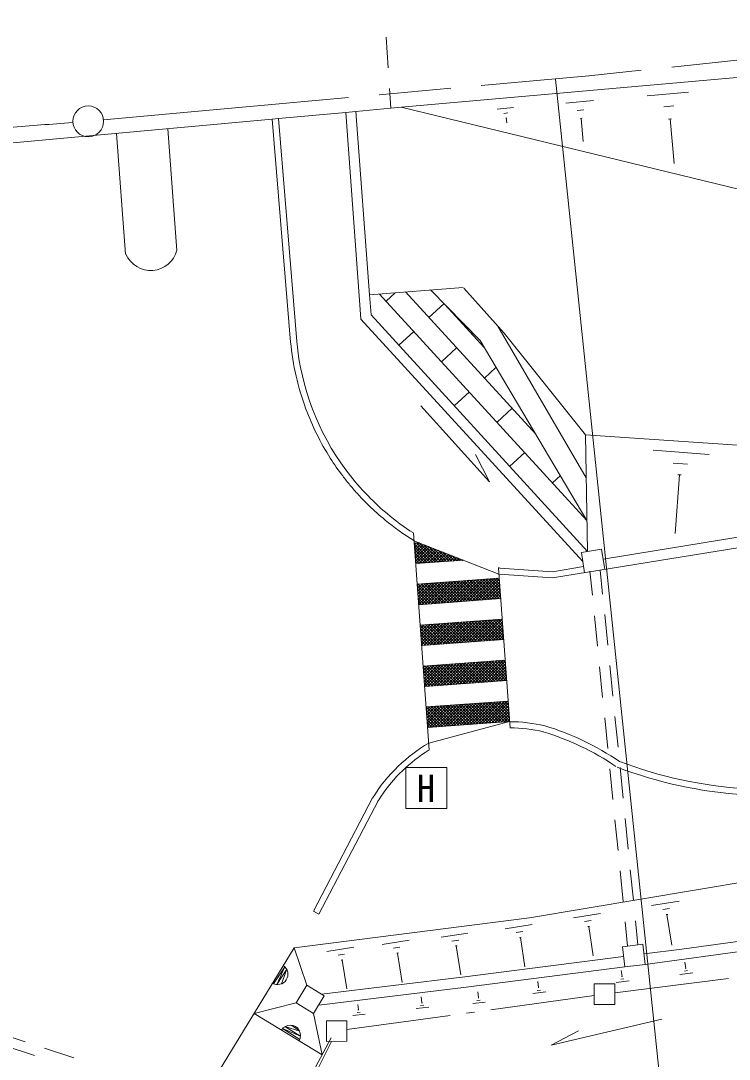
# Model space of a CAD drawing. Units: millimetres, scale not verified. Extents: x 40000 to 680000, y 20000 to 380000.
# Drawn here: x 364380 to 398944, y 238833 to 289465 of the extents above; entities that cross this region are included whole.
import ezdxf
from ezdxf.enums import TextEntityAlignment as Align

# ---------------------------------------------------------------- set-up
doc = ezdxf.new("R2010")
doc.units = ezdxf.units.MM
doc.header["$LTSCALE"] = 1000
doc.linetypes.add('CHAIN', pattern=[18.5, 12, -1.5, 3.5, -1.5])
for name, color, linetype, lineweight in [('M-BGD', 7, 'Continuous', 13), ('M-BMK', 2, 'CHAIN', 13), ('M-BMK-ROW', 30, 'Continuous', 13), ('M-BMK-SRVR', 3, 'Continuous', 13), ('M-STR-HTXT', 7, 'Continuous', 13), ('M-STR-STR1', 1, 'Continuous', 13), ('M-STR-STRC', 7, 'Continuous', 13)]:
    doc.layers.add(name, color=color, linetype=linetype, lineweight=lineweight)
doc.styles.add('ＭＳ ゴシック', font='')
doc.styles.get('ＭＳ ゴシック').set_extended_font_data('MS Gothic')

msp = doc.modelspace()

# ---------------------------------------------------------------- linework, layer by layer
at = {"layer": 'M-BGD'}
for p, q in [((382931, 285246), (430399, 289465)), ((390972, 285452), (392323, 285573)), ((394936, 285805), (396959, 285987)), ((382428, 285199), (382931, 285246)), ((382931, 285246), (405975, 279665)), ((387627, 285159), (388418, 285230)), ((391522, 285092), (391853, 285122)), ((395748, 285265), (396248, 285315)), ((377381, 275779), (376648, 284669)), ((376949, 284697), (377682, 275803)), ((380895, 276061), (380233, 284998)), ((380733, 285044), (381396, 276101)), ((387948, 284949), (388138, 284969)), ((388038, 284719), (388088, 284719)), ((388068, 284719), (388089, 284488)), ((391683, 284701), (391763, 284711)), ((391723, 284701), (391824, 283580)), ((395988, 284674), (396119, 284684)), ((396059, 284684), (396250, 282512)), ((372002, 278270), (371553, 284200)), ((369497, 278084), (369052, 283970)), ((385955, 276467), (381396, 276101)), ((380895, 276063), (380976, 274911)), ((381396, 276103), (381467, 275122)), ((391997, 265106), (381887, 276143)), ((382647, 276204), (382207, 275793)), ((389501, 269310), (383148, 276244)), ((384370, 276345), (386794, 273884)), ((385992, 276427), (387956, 274235)), ((377381, 275780), (377543, 273797)), ((377681, 275810), (377843, 273827)), ((385031, 275675), (384290, 274994)), ((386995, 273534), (385061, 275635)), ((381467, 275122), (392029, 263595)), ((392029, 263595), (381467, 275122)), ((380976, 274911), (391799, 263104)), ((387655, 274575), (391966, 267179)), ((383560, 274322), (382820, 273641)), ((386434, 274244), (386384, 274194)), ((387956, 274235), (391924, 269272)), ((385643, 273523), (384913, 272841)), ((386794, 273884), (391997, 265106)), ((387556, 272553), (386996, 272042)), ((386266, 271370), (385525, 270689)), ((383893, 270688), (387250, 266985)), ((388349, 270571), (387618, 269889)), ((401237, 268648), (391924, 269272)), ((391924, 269272), (392029, 263595)), ((388971, 268419), (388231, 267737)), ((395229, 268523), (397963, 268325)), ((386568, 268317), (387250, 266985)), ((396211, 267903), (396902, 267853)), ((418880, 267459), (392790, 263215)), ((390704, 267288), (390324, 266938)), ((418961, 266968), (390327, 262302)), ((396512, 267333), (396303, 264469)), ((396431, 267332), (396602, 267323)), ((387704, 262480), (383564, 264110)), ((383821, 264009), (383572, 263999)), ((384485, 263056), (383574, 263967)), ((383578, 263910), (383671, 264003)), ((384353, 263047), (383585, 263815)), ((383588, 263779), (383819, 264009)), ((383598, 263647), (383921, 263970)), ((383607, 263515), (384022, 263930)), ((383617, 263383), (384124, 263890)), ((383626, 263251), (384225, 263850)), ((383636, 263119), (384327, 263810)), ((384617, 263065), (383679, 264003)), ((384750, 263075), (383815, 264009)), ((384882, 263084), (384044, 263921)), ((385014, 263093), (384278, 263829)), ((384221, 263038), (383597, 263662)), ((384089, 263028), (383608, 263509)), ((383956, 263019), (383619, 263357)), ((383656, 262998), (384428, 263770)), ((383808, 263009), (384530, 263730)), ((383960, 263020), (384631, 263690)), ((384112, 263030), (384732, 263650)), ((384264, 263041), (384834, 263610)), ((384416, 263051), (384935, 263570)), ((385146, 263102), (384511, 263737)), ((384568, 263062), (385037, 263530)), ((384720, 263072), (385138, 263490)), ((385278, 263111), (384744, 263646)), ((384872, 263083), (385240, 263450)), ((385411, 263121), (384978, 263554)), ((385024, 263094), (385341, 263410)), ((385176, 263104), (385443, 263371)), ((385543, 263130), (385211, 263462)), ((385328, 263115), (385544, 263331)), ((385675, 263139), (385444, 263370)), ((385481, 263125), (385646, 263291)), ((392709, 263705), (391728, 263544)), ((391728, 263544), (391889, 262553)), ((392870, 262714), (392709, 263705)), ((383824, 263010), (383630, 263204)), ((383692, 263001), (383641, 263052)), ((385633, 263136), (385747, 263251)), ((385807, 263148), (385677, 263278)), ((385785, 263147), (385849, 263211)), ((385940, 263157), (385911, 263186)), ((385937, 263157), (385950, 263171)), ((391839, 262853), (390317, 262602)), ((386548, 261198), (387634, 262284)), ((387730, 262147), (387596, 262281)), ((387724, 262480), (390327, 262302)), ((387744, 262770), (390317, 262602)), ((392149, 262633), (392268, 261452)), ((392650, 262684), (392768, 261508)), ((383724, 261909), (383819, 262004)), ((384581, 261053), (383724, 261910)), ((383734, 261777), (383971, 262015)), ((383743, 261646), (384124, 262026)), ((383753, 261514), (384277, 262037)), ((383762, 261382), (384429, 262049)), ((383772, 261250), (384582, 262060)), ((384713, 261063), (383775, 262001)), ((383782, 261118), (384734, 262071)), ((383801, 260996), (384887, 262082)), ((384844, 261073), (383907, 262010)), ((383954, 261007), (385040, 262093)), ((384976, 261082), (384039, 262020)), ((384106, 261019), (385192, 262105)), ((385108, 261092), (384170, 262030)), ((384259, 261030), (385345, 262116)), ((385240, 261102), (384302, 262039)), ((384411, 261041), (385498, 262127)), ((385371, 261111), (384434, 262049)), ((384564, 261052), (385650, 262138)), ((385503, 261121), (384566, 262059)), ((385635, 261131), (384697, 262068)), ((384717, 261063), (385803, 262149)), ((385767, 261140), (384829, 262078)), ((384869, 261075), (385955, 262161)), ((385898, 261150), (384961, 262088)), ((385022, 261086), (386108, 262172)), ((386030, 261160), (385093, 262097)), ((385175, 261097), (386261, 262183)), ((386162, 261169), (385224, 262107)), ((385327, 261108), (386413, 262194)), ((386294, 261179), (385356, 262117)), ((385480, 261119), (386566, 262206)), ((386425, 261189), (385488, 262126)), ((386557, 261198), (385620, 262136)), ((385632, 261131), (386719, 262217)), ((386689, 261208), (385751, 262146)), ((385785, 261142), (386871, 262228)), ((386821, 261218), (385883, 262155)), ((385938, 261153), (387024, 262239)), ((386952, 261227), (386015, 262165)), ((386090, 261164), (387176, 262250)), ((387084, 261237), (386147, 262175)), ((386243, 261175), (387329, 262262)), ((387216, 261247), (386278, 262184)), ((386396, 261187), (387482, 262273)), ((387348, 261256), (386410, 262194)), ((387479, 261266), (386542, 262204)), ((387611, 261276), (386674, 262213)), ((386701, 261209), (387723, 262232)), ((387743, 261285), (386805, 262223)), ((386853, 261220), (387733, 262100)), ((387785, 261385), (386937, 262233)), ((387006, 261231), (387743, 261968)), ((387774, 261537), (387069, 262242)), ((387159, 261243), (387752, 261836)), ((387763, 261690), (387201, 262252)), ((387752, 261842), (387332, 262262)), ((387741, 261995), (387464, 262271)), ((384449, 261044), (383735, 261758)), ((384317, 261034), (383746, 261605)), ((384186, 261024), (383757, 261453)), ((384054, 261015), (383768, 261300)), ((387311, 261254), (387762, 261704)), ((387464, 261265), (387771, 261573)), ((387617, 261276), (387781, 261441)), ((387769, 261287), (387791, 261309)), ((383922, 261005), (383779, 261148)), ((386338, 259179), (387415, 260255)), ((386491, 259190), (387567, 260266)), ((386643, 259201), (387719, 260277)), ((386796, 259212), (387865, 260282)), ((387902, 259773), (387419, 260256)), ((387891, 259925), (387551, 260265)), ((387880, 260078), (387683, 260274)), ((387869, 260230), (387816, 260284)), ((392368, 260457), (392518, 258965)), ((392868, 260513), (393018, 259020)), ((384791, 259065), (383863, 259993)), ((383866, 259959), (383914, 260007)), ((384660, 259056), (383875, 259841)), ((383876, 259827), (384066, 260018)), ((383885, 259696), (384218, 260029)), ((383895, 259564), (384370, 260040)), ((383904, 259432), (384523, 260050)), ((383914, 259300), (384675, 260061)), ((383923, 259168), (384827, 260072)), ((383933, 259036), (384979, 260083)), ((384923, 259075), (383986, 260012)), ((384049, 259011), (385132, 260093)), ((385055, 259085), (384118, 260022)), ((384201, 259022), (385284, 260104)), ((385187, 259094), (384250, 260031)), ((384354, 259033), (385436, 260115)), ((385318, 259104), (384382, 260040)), ((384507, 259044), (385588, 260126)), ((385450, 259114), (384514, 260050)), ((385582, 259123), (384646, 260059)), ((384659, 259056), (385740, 260137)), ((385714, 259133), (384778, 260068)), ((384812, 259067), (385893, 260147)), ((385845, 259143), (384910, 260078)), ((384965, 259078), (386045, 260158)), ((385977, 259152), (385042, 260087)), ((385117, 259089), (386197, 260169)), ((386109, 259162), (385174, 260097)), ((385270, 259100), (386349, 260180)), ((386241, 259172), (385306, 260106)), ((385422, 259112), (386501, 260191)), ((386372, 259181), (385438, 260115)), ((386504, 259191), (385571, 260125)), ((385575, 259123), (386654, 260201)), ((386636, 259201), (385703, 260134)), ((385728, 259134), (386806, 260212)), ((386768, 259210), (385835, 260143)), ((385880, 259145), (386958, 260223)), ((386899, 259220), (385967, 260153)), ((386033, 259156), (387110, 260234)), ((387031, 259230), (386099, 260162)), ((386186, 259168), (387263, 260245)), ((387163, 259239), (386231, 260171)), ((387295, 259249), (386363, 260181)), ((387426, 259259), (386495, 260190)), ((387558, 259268), (386627, 260200)), ((387690, 259278), (386759, 260209)), ((387822, 259288), (386891, 260218)), ((386949, 259224), (387875, 260150)), ((387936, 259315), (387023, 260228)), ((387101, 259235), (387885, 260018)), ((387925, 259468), (387155, 260237)), ((387254, 259246), (387894, 259886)), ((387914, 259620), (387287, 260246)), ((387407, 259257), (387904, 259754)), ((384528, 259046), (383886, 259688)), ((384396, 259036), (383897, 259536)), ((384264, 259027), (383908, 259383)), ((387559, 259268), (387913, 259623)), ((387712, 259280), (387923, 259491)), ((387864, 259291), (387933, 259359)), ((384133, 259017), (383919, 259231)), ((384001, 259007), (383930, 259078)), ((386076, 257147), (387162, 258233)), ((386228, 257158), (387314, 258244)), ((386381, 257169), (387467, 258255)), ((386534, 257180), (387620, 258266)), ((386686, 257191), (387772, 258278)), ((386839, 257203), (387925, 258289)), ((386991, 257214), (388014, 258237)), ((388043, 257291), (387105, 258229)), ((388075, 257400), (387237, 258238)), ((388064, 257553), (387369, 258248)), ((388053, 257705), (387500, 258258)), ((388042, 257858), (387632, 258267)), ((388031, 258010), (387764, 258277)), ((388020, 258163), (387896, 258287)), ((384881, 257059), (384014, 257926)), ((384015, 257914), (384109, 258009)), ((384024, 257782), (384262, 258020)), ((384749, 257049), (384025, 257773)), ((384034, 257650), (384415, 258031)), ((384043, 257519), (384567, 258042)), ((384053, 257387), (384720, 258054)), ((384063, 257255), (384873, 258065)), ((384072, 257123), (385025, 258076)), ((385012, 257069), (384075, 258006)), ((384092, 257001), (385178, 258087)), ((385144, 257078), (384207, 258016)), ((384244, 257012), (385330, 258098)), ((385276, 257088), (384338, 258026)), ((384397, 257023), (385483, 258110)), ((385408, 257098), (384470, 258035)), ((384549, 257035), (385636, 258121)), ((385539, 257107), (384602, 258045)), ((384702, 257046), (385788, 258132)), ((385671, 257117), (384734, 258055)), ((384855, 257057), (385941, 258143)), ((385803, 257127), (384865, 258064)), ((385935, 257136), (384997, 258074)), ((385007, 257068), (386094, 258154)), ((386066, 257146), (385129, 258084)), ((385160, 257079), (386246, 258166)), ((386198, 257156), (385261, 258093)), ((385313, 257091), (386399, 258177)), ((386330, 257165), (385392, 258103)), ((385465, 257102), (386551, 258188)), ((386462, 257175), (385524, 258113)), ((385618, 257113), (386704, 258199)), ((386593, 257185), (385656, 258122)), ((385770, 257124), (386857, 258210)), ((386725, 257194), (385788, 258132)), ((386857, 257204), (385919, 258142)), ((385923, 257135), (387009, 258222)), ((386989, 257214), (386051, 258151)), ((387120, 257223), (386183, 258161)), ((387252, 257233), (386315, 258171)), ((387384, 257243), (386446, 258180)), ((387516, 257252), (386578, 258190)), ((387647, 257262), (386710, 258200)), ((387779, 257272), (386842, 258209)), ((387911, 257281), (386973, 258219)), ((387144, 257225), (388024, 258105)), ((387297, 257236), (388033, 257973)), ((387449, 257248), (388043, 257841)), ((392618, 257970), (392767, 256477)), ((393118, 258025), (393268, 256533)), ((384617, 257040), (384036, 257621)), ((384485, 257030), (384047, 257468)), ((384354, 257020), (384058, 257316)), ((387602, 257259), (388053, 257709)), ((387755, 257270), (388062, 257578)), ((387907, 257281), (388072, 257446)), ((388060, 257292), (388081, 257314)), ((384222, 257011), (384069, 257163)), ((384090, 257001), (384080, 257011)), ((385828, 255126), (386907, 256204)), ((385981, 255137), (387059, 256215)), ((386134, 255148), (387211, 256226)), ((386286, 255159), (387364, 256237)), ((386439, 255170), (387516, 256248)), ((386591, 255182), (387668, 256258)), ((386744, 255193), (387820, 256269)), ((386897, 255204), (387973, 256280)), ((387861, 255275), (386930, 256206)), ((387049, 255215), (388125, 256291)), ((387993, 255285), (387062, 256215)), ((388125, 255294), (387194, 256225)), ((388226, 255335), (387326, 256234)), ((388214, 255487), (387458, 256243)), ((388203, 255640), (387590, 256253)), ((388192, 255792), (387722, 256262)), ((388181, 255945), (387854, 256272)), ((388170, 256097), (387986, 256281)), ((388159, 256250), (388118, 256290)), ((384154, 255997), (384167, 256010)), ((385094, 255072), (384157, 256009)), ((384164, 255865), (384319, 256021)), ((384962, 255062), (384164, 255860)), ((384173, 255733), (384472, 256032)), ((384831, 255052), (384175, 255708)), ((384183, 255602), (384624, 256043)), ((384193, 255470), (384776, 256053)), ((384202, 255338), (384928, 256064)), ((384212, 255206), (385080, 256075)), ((384221, 255074), (385233, 256086)), ((385226, 255081), (384289, 256019)), ((384302, 255014), (385385, 256096)), ((385358, 255091), (384421, 256028)), ((384455, 255025), (385537, 256107)), ((385489, 255101), (384553, 256037)), ((384607, 255036), (385689, 256118)), ((385621, 255110), (384685, 256047)), ((384760, 255047), (385842, 256129)), ((385753, 255120), (384817, 256056)), ((384913, 255058), (385994, 256140)), ((385885, 255130), (384949, 256066)), ((385065, 255070), (386146, 256150)), ((386017, 255139), (385081, 256075)), ((386148, 255149), (385213, 256084)), ((385218, 255081), (386298, 256161)), ((386280, 255159), (385345, 256094)), ((385370, 255092), (386450, 256172)), ((386412, 255169), (385477, 256103)), ((385523, 255103), (386603, 256183)), ((386544, 255178), (385609, 256112)), ((385676, 255114), (386755, 256194)), ((386675, 255188), (385741, 256122)), ((386807, 255198), (385873, 256131)), ((386939, 255207), (386005, 256140)), ((387071, 255217), (386138, 256150)), ((387202, 255227), (386270, 256159)), ((387334, 255236), (386402, 256169)), ((387466, 255246), (386534, 256178)), ((387598, 255256), (386666, 256187)), ((387729, 255265), (386798, 256197)), ((387202, 255227), (388163, 256188)), ((387355, 255238), (388173, 256056)), ((387507, 255249), (388183, 255924)), ((387660, 255260), (388192, 255792)), ((384699, 255043), (384186, 255555)), ((384567, 255033), (384197, 255403)), ((384435, 255023), (384209, 255250)), ((388220, 255301), (384282, 254246)), ((387812, 255271), (388202, 255661)), ((387965, 255283), (388211, 255529)), ((388118, 255294), (388221, 255397)), ((392867, 255482), (393017, 253990)), ((393368, 255538), (393518, 254045)), ((384304, 255014), (384220, 255098)), ((393117, 252995), (393267, 251502)), ((393618, 253050), (393768, 251558)), ((378654, 246053), (381544, 251572)), ((378924, 245913), (381814, 251432)), ((419723, 250818), (389198, 245730)), ((393367, 250507), (393517, 249015)), ((393868, 250563), (394017, 249070)), ((393616, 248020), (393766, 246527)), ((394117, 248075), (394267, 246583)), ((395145, 246325), (396496, 246546)), ((395696, 246135), (396036, 246185)), ((377724, 244270), (389198, 245730)), ((378654, 246053), (378924, 245913)), ((391350, 245721), (392662, 245932)), ((391881, 245541), (392212, 245592)), ((394367, 245588), (394485, 244412)), ((410585, 245595), (394847, 243451)), ((395866, 245885), (395946, 245895)), ((395906, 245885), (396148, 244393)), ((408102, 245763), (396638, 244203)), ((388017, 245188), (389328, 245399)), ((392052, 245301), (392132, 245311)), ((392092, 245301), (392313, 243880)), ((393866, 245532), (393985, 244351)), ((382019, 244423), (383331, 244634)), ((384883, 244785), (386194, 244987)), ((385414, 244596), (385744, 244646)), ((388547, 245008), (388878, 245059)), ((388718, 244758), (388798, 244778)), ((388758, 244768), (388979, 243346)), ((377724, 244270), (373154, 236787)), ((378336, 242438), (377724, 244270)), ((379316, 244090), (380628, 244302)), ((382560, 244243), (382881, 244293)), ((385584, 244355), (385664, 244365)), ((385624, 244365), (385845, 242944)), ((394726, 244442), (393734, 244321)), ((393734, 244321), (393845, 243330)), ((394847, 243451), (394726, 244442)), ((396638, 244203), (394786, 243971)), ((379857, 243911), (380177, 243961)), ((380017, 243670), (380098, 243681)), ((380057, 243670), (380289, 242259)), ((382721, 244003), (382801, 244013)), ((382761, 244003), (382982, 242581)), ((393785, 243841), (386046, 242844)), ((396819, 243262), (396779, 243572)), ((376714, 242517), (377264, 243338)), ((377264, 243338), (376874, 242477)), ((376874, 242477), (377354, 243228)), ((377354, 243228), (377105, 242517)), ((386106, 242343), (393845, 243330)), ((393715, 242869), (393675, 243160)), ((393845, 243330), (394847, 243451)), ((396539, 242971), (397160, 243052)), ((396759, 243132), (396909, 243152)), ((396799, 243262), (396839, 243272)), ((386046, 242844), (379057, 241998)), ((389641, 242326), (389600, 242626)), ((393435, 242579), (394056, 242659)), ((393656, 242729), (393806, 242749)), ((393695, 242869), (393736, 242869)), ((378336, 242438), (377816, 241576)), ((379188, 241918), (378336, 242438)), ((386106, 242343), (378918, 241477)), ((386707, 241833), (386677, 242123)), ((389361, 242035), (389991, 242116)), ((389581, 242185), (389741, 242206)), ((389621, 242326), (389661, 242326)), ((377816, 241576), (375764, 241064)), ((377816, 241576), (378668, 241056)), ((378668, 241056), (379188, 241918)), ((383954, 241581), (383914, 241881)), ((383934, 241581), (383974, 241581)), ((386427, 241552), (387038, 241613)), ((386637, 241693), (386797, 241713)), ((386687, 241823), (386727, 241833)), ((375764, 241064), (379080, 239044)), ((378668, 241056), (379080, 239044)), ((380580, 240967), (381181, 241028)), ((380790, 241108), (380940, 241128)), ((380850, 241238), (380820, 241498)), ((380830, 241238), (380870, 241238)), ((383664, 241300), (384285, 241371)), ((383884, 241450), (384044, 241471)), ((390263, 239512), (395649, 240788)), ((363165, 240152), (364590, 239685)), ((377988, 239794), (377156, 240324)), ((377156, 240324), (378028, 239954)), ((378028, 239954), (377266, 240424)), ((377266, 240424), (377987, 240195)), ((377987, 240195), (377597, 240485)), ((390263, 239512), (391585, 240224)), ((379519, 239875), (377990, 237000)), ((363627, 239478), (365052, 239010)), ((365540, 239373), (366966, 238906))]:
    msp.add_line(p, q, dxfattribs=at)
for centre, radius, start, end in [((370721, 278613), 1322, 203.5053, 345.1412), ((390238, 274978), 12746, 185.2889, 200.4005), ((390238, 274978), 12446, 185.2958, 216.5274), ((390238, 274978), 12746, 200.4005, 212.442), ((390238, 274978), 12746, 212.442, 217.2005), ((390238, 274978), 12446, 216.5274, 230.0587), ((390238, 274978), 12746, 217.2005, 219.7561), ((390238, 274978), 12746, 219.7561, 222.5923), ((390238, 274978), 12746, 222.5923, 225.8517), ((390238, 274978), 12746, 225.8517, 230.6557), ((390238, 274978), 12446, 230.0587, 237.42), ((390238, 274978), 12746, 230.6557, 238.4214), ((390238, 274978), 12446, 258.1148, 258.528), ((390238, 274978), 12746, 258.5027, 258.6188), ((388185, 247511), 7780, 76.8682, 89.6789), ((388185, 247511), 7480, 76.8682, 89.4984), ((385946, 242023), 13367, 56.0119, 72.9618), ((385946, 242023), 13668, 56.0119, 72.9618), ((388185, 247511), 7780, 120.1122, 133.8065), ((388185, 247511), 7480, 123.0357, 147.8878), ((388185, 247511), 7480, 121.1919, 123.0357), ((401093, 273103), 21127, 249.188, 283.3683), ((388185, 247511), 7780, 133.8065, 148.5693), ((401093, 273103), 21427, 249.188, 283.3683), ((388185, 247511), 7480, 147.8878, 148.5693), ((376914, 242977), 501, 237.1727, 57.1727), ((377527, 239994), 501, 328.6056, 148.6056)]:
    msp.add_arc(centre, radius, start, end, dxfattribs=at)
at = {"layer": 'M-BMK'}
for p in [(413047, 288972), (368423, 284635)]:
    msp.add_line(p, (392092, 286784), dxfattribs=at)
msp.add_arc((286504, 1269155), 987923, 268.93637, 274.6681, dxfattribs=at)
at = {"layer": 'M-BMK-ROW'}
for p, q in [((398908, 242774), (393356, 242068)), ((392354, 242508), (393355, 242509)), ((392355, 241507), (392354, 242508)), ((393355, 242509), (393356, 241507)), ((392354, 241937), (387313, 241243)), ((386520, 241134), (386124, 241079)), ((393356, 241507), (392355, 241507)), ((379289, 240706), (380290, 240707)), ((379289, 239705), (379289, 240706)), ((385332, 240970), (380290, 240276)), ((380290, 240707), (380291, 239706)), ((379540, 239705), (378200, 237011)), ((380291, 239706), (379289, 239705))]:
    msp.add_line(p, q, dxfattribs=at)
at = {"layer": 'M-BMK-SRVR'}
msp.add_circle((367672, 284564), 751, dxfattribs=at)
at = {"layer": 'M-STR-HTXT'}
msp.add_line((390460, 286613), (396539, 228493), dxfattribs=at)
at = {"layer": 'M-STR-STR1'}
for p, q in [((382200, 288663), (382299, 287166)), ((382364, 286168), (382428, 285199)), ((380733, 285044), (382428, 285199)), ((360639, 283199), (376648, 284669)), ((376648, 284669), (376949, 284697)), ((376949, 284697), (380233, 284998)), ((380233, 284998), (380733, 285044))]:
    msp.add_line(p, q, dxfattribs=at)
at = {"layer": 'M-STR-STRC'}
for p, q in [((383536, 264490), (384306, 253917)), ((385977, 263160), (383645, 262998)), ((387719, 262290), (383718, 261996)), ((387684, 262780), (388251, 254990)), ((387792, 261289), (383791, 260995)), ((387865, 260287), (383863, 260004)), ((387937, 259296), (383936, 259002)), ((388010, 258295), (384008, 258001)), ((388083, 257294), (384081, 257000)), ((388156, 256293), (384153, 256009)), ((388228, 255302), (384226, 255008)), ((383165, 253055), (385167, 253056)), ((383166, 251052), (383165, 253055)), ((385167, 253056), (385169, 251054)), ((385169, 251054), (383166, 251052))]:
    msp.add_line(p, q, dxfattribs=at)

# ---------------------------------------------------------------- texts
at = {"layer": 'M-STR-STRC', "style": 'ＭＳ ゴシック'}
msp.add_text('H', height=1320, rotation=0.041, dxfattribs=at).set_placement((384150, 252042), align=Align.MIDDLE_CENTER)

doc.saveas('drawing.dxf')
